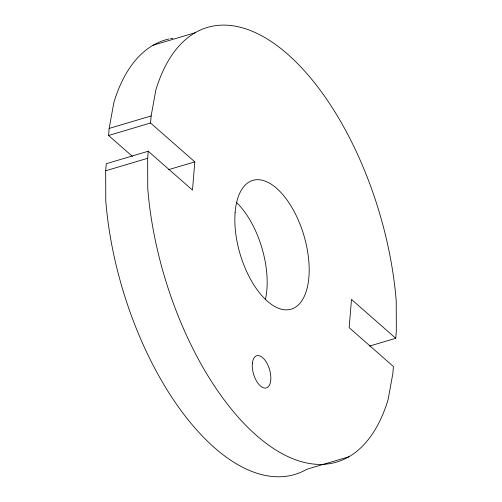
<?xml version="1.0" encoding="UTF-8"?>
<svg xmlns="http://www.w3.org/2000/svg" width="502" height="502" viewBox="0 0 502 502"><rect width="100%" height="100%" fill="white"/><g stroke="black" fill="none" stroke-linecap="round" stroke-linejoin="round"><path stroke-width="0.75" d="M348.884 456.764L306.904 469.238A226.722 112.122 73.4 0 1 105.784 201.045L105.677 170.774L106.261 163.715L148.234 151.234L192.492 190.095L194.814 161.864L150.556 123.003L151.14 115.943L155.871 89.921A226.722 112.122 73.4 0 1 287.659 54.191A226.722 112.122 73.4 0 1 396.216 300.955L396.323 331.226L395.739 338.285L369.503 346.085M132.459 156.442L108.583 135.477L109.16 128.424L113.891 102.395A226.722 112.122 73.4 0 1 168.967 38.98M395.739 338.285L351.482 299.424L349.16 327.662L393.417 366.523L392.84 373.576L388.109 399.605A226.722 112.122 73.4 0 1 256.321 435.334A226.722 112.122 73.4 0 1 147.757 188.57L147.657 158.293L148.234 151.234M153.116 45.236L195.096 32.762M109.16 128.424L151.14 115.943M108.583 135.477L150.556 123.003M105.677 170.774L147.657 158.293M168.578 169.663L194.814 161.864M170.492 38.66A226.722 112.122 73.4 0 1 172.795 38.252M236.781 202.739A67.18 33.22 73.4 0 1 265.345 299.656M235.124 212.396A67.18 33.22 73.4 0 0 286.397 309.847A67.18 33.22 73.4 0 0 294.442 212.045A67.18 33.22 73.4 0 0 235.124 212.396M252.324 363.718A16.792 8.308 73.4 0 0 265.144 388.084A16.792 8.308 73.4 0 0 267.158 363.63A16.792 8.308 73.4 0 0 252.324 363.718"/></g></svg>
